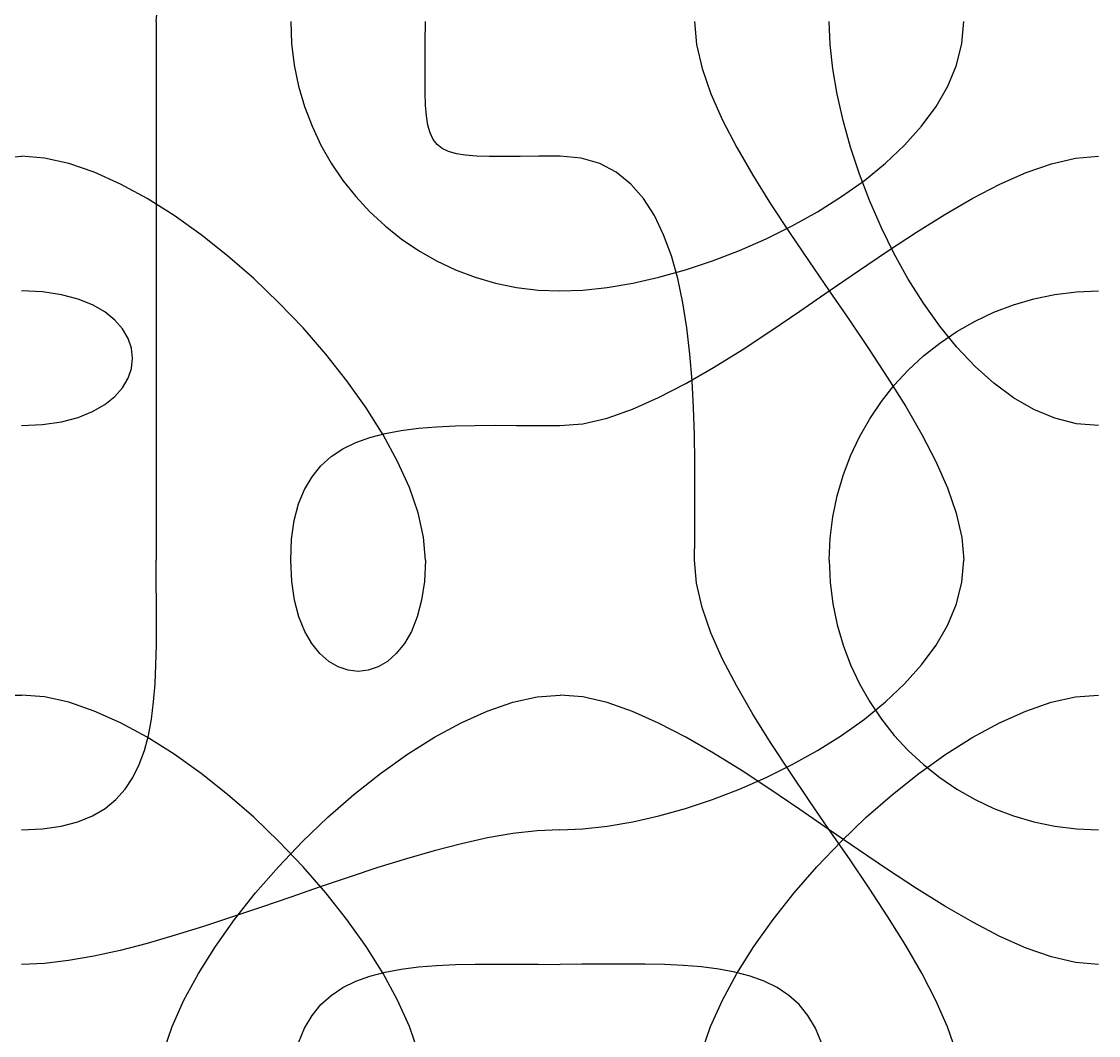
# Model space of a CAD drawing. Header units: metres. Extents: x -250 to 250, y -250 to 250.
# Drawn here: x 150 to 250, y -44.1 to 50 of the extents above; entities that cross this region are included whole.
import ezdxf

# ---------------------------------------------------------------- set-up
doc = ezdxf.new("R2010")
doc.units = ezdxf.units.M

msp = doc.modelspace()

# ---------------------------------------------------------------- linework, layer by layer
for p, q in [((162.5, 50, -519.61523), (162.67392, 51.952026, -519.61523)), ((225.08356, 47.866913, -519.61523), (225.0003, 50.000214, -519.61523)), ((237.32642, 47.957367, -519.61523), (237.50037, 50.00003, -519.61523)), ((162.5, 50, -519.61523), (162.5, 47.874054, -519.61523)), ((175, 50, -519.61523), (175.08328, 47.957336, -519.61523)), ((187.4928, 48.047943, -519.61523), (187.50015, 49.99997, -519.61523)), ((212.5, 50, -519.61523), (212.68127, 47.874054, -519.61523)), ((187.47888, 46.308716, -519.61523), (187.4928, 48.047943, -519.61523)), ((162.5, 47.874054, -519.61523), (162.5, 45.630005, -519.61523)), ((175.08328, 47.957336, -519.61523), (175.32877, 45.95874, -519.61523)), ((212.68127, 47.874054, -519.61523), (213.20001, 45.630005, -519.61523)), ((225.32904, 45.608948, -519.61523), (225.08356, 47.866913, -519.61523)), ((236.82153, 45.95877, -519.61523), (237.32642, 47.957367, -519.61523)), ((187.47058, 44.77011, -519.61523), (187.47888, 46.308716, -519.61523)), ((162.5, 45.630005, -519.61523), (162.5, 43.280945, -519.61523)), ((175.32877, 45.95874, -519.61523), (175.72986, 44.010773, -519.61523)), ((213.20001, 45.630005, -519.61523), (214.01874, 43.280945, -519.61523)), ((225.7301, 43.251587, -519.61523), (225.32904, 45.608948, -519.61523)), ((236.01105, 44.010803, -519.61523), (236.82153, 45.95877, -519.61523)), ((175.72986, 44.010773, -519.61523), (176.28003, 42.119995, -519.61523)), ((187.4801, 43.419952, -519.61523), (187.47058, 44.77011, -519.61523)), ((234.92023, 42.120026, -519.61523), (236.01105, 44.010803, -519.61523)), ((162.5, 43.280945, -519.61523), (162.5, 40.840027, -519.61523)), ((187.51962, 42.246063, -519.61523), (187.4801, 43.419952, -519.61523)), ((214.01874, 43.280945, -519.61523), (215.09998, 40.840027, -519.61523)), ((226.28027, 40.82016, -519.61523), (225.7301, 43.251587, -519.61523)), ((176.28003, 42.119995, -519.61523), (176.97269, 40.29297, -519.61523)), ((187.60132, 41.236237, -519.61523), (187.51962, 42.246063, -519.61523)), ((233.5744, 40.293, -519.61523), (234.92023, 42.120026, -519.61523)), ((187.7374, 40.378265, -519.61523), (187.60132, 41.236237, -519.61523)), ((162.5, 40.840027, -519.61523), (162.5, 38.320343, -519.61523)), ((176.97269, 40.29297, -519.61523), (177.80127, 38.536255, -519.61523)), ((187.94003, 39.659973, -519.61523), (187.7374, 40.378265, -519.61523)), ((215.09998, 40.840027, -519.61523), (216.40625, 38.320343, -519.61523)), ((226.9729, 38.339996, -519.61523), (226.28027, 40.82016, -519.61523)), ((231.9989, 38.536285, -519.61523), (233.5744, 40.293, -519.61523)), ((188.22144, 39.069183, -519.61523), (187.94003, 39.659973, -519.61523)), ((188.59378, 38.59372, -519.61523), (188.22144, 39.069183, -519.61523)), ((162.5, 38.320343, -519.61523), (162.5, 35.735046, -519.61523)), ((177.80127, 38.536255, -519.61523), (178.75925, 36.856415, -519.61523)), ((189.06924, 38.221375, -519.61523), (188.59378, 38.59372, -519.61523)), ((189.66003, 37.939972, -519.61523), (189.06924, 38.221375, -519.61523)), ((216.40625, 38.320343, -519.61523), (217.90002, 35.735046, -519.61523)), ((227.80145, 35.836395, -519.61523), (226.9729, 38.339996, -519.61523)), ((230.21906, 36.856445, -519.61523), (231.9989, 38.536285, -519.61523)), ((147.95758, 37.32596, -519.61523), (150.00024, 37.499847, -519.61523)), ((152.13348, 37.32596, -519.61523), (150.00021, 37.499847, -519.61523)), ((154.39145, 36.821136, -519.61523), (152.13348, 37.32596, -519.61523)), ((190.3783, 37.737305, -519.61523), (189.66003, 37.939972, -519.61523)), ((191.23627, 37.601227, -519.61523), (190.3783, 37.737305, -519.61523)), ((192.2461, 37.5195, -519.61523), (191.23627, 37.601227, -519.61523)), ((193.41998, 37.47998, -519.61523), (192.2461, 37.5195, -519.61523)), ((194.77014, 37.47046, -519.61523), (193.41998, 37.47998, -519.61523)), ((196.30875, 37.47873, -519.61523), (194.77014, 37.47046, -519.61523)), ((198.04797, 37.492645, -519.61523), (196.30875, 37.47873, -519.61523)), ((200, 37.5, -519.61523), (198.04797, 37.492645, -519.61523)), ((201.95221, 37.32596, -519.61523), (200.00018, 37.499847, -519.61523)), ((203.6914, 36.821136, -519.61523), (201.95221, 37.32596, -519.61523)), ((245.63007, 36.800232, -519.61523), (247.87415, 37.319, -519.61523)), ((247.87415, 37.319, -519.61523), (250.00012, 37.500275, -519.61523)), ((156.74878, 36.01068, -519.61523), (154.39145, 36.821136, -519.61523)), ((159.18018, 34.91989, -519.61523), (156.74878, 36.01068, -519.61523)), ((178.75925, 36.856415, -519.61523), (179.84003, 35.26001, -519.61523)), ((205.22998, 36.01068, -519.61523), (203.6914, 36.821136, -519.61523)), ((206.58011, 34.91989, -519.61523), (205.22998, 36.01068, -519.61523)), ((228.26013, 35.26004, -519.61523), (230.21906, 36.856445, -519.61523)), ((243.281, 35.981476, -519.61523), (245.63007, 36.800232, -519.61523)), ((162.5, 35.735046, -519.61523), (162.5, 33.09723, -519.61523)), ((179.84003, 35.26001, -519.61523), (181.03705, 33.7536, -519.61523)), ((217.90002, 35.735046, -519.61523), (219.54376, 33.09723, -519.61523)), ((226.14746, 33.75363, -519.61523), (228.26013, 35.26004, -519.61523)), ((228.7594, 33.334656, -519.61523), (227.80145, 35.836395, -519.61523)), ((240.84003, 34.900208, -519.61523), (243.281, 35.981476, -519.61523)), ((161.66031, 33.574127, -519.61523), (159.18018, 34.91989, -519.61523)), ((207.754, 33.574127, -519.61523), (206.58011, 34.91989, -519.61523)), ((238.32031, 33.593933, -519.61523), (240.84003, 34.900208, -519.61523)), ((164.16388, 31.998657, -519.61523), (161.66031, 33.574127, -519.61523)), ((162.5, 33.09723, -519.61523), (162.5, 30.420044, -519.61523)), ((181.03705, 33.7536, -519.61523), (182.34378, 32.34378, -519.61523)), ((208.76382, 31.998657, -519.61523), (207.754, 33.574127, -519.61523)), ((219.54376, 33.09723, -519.61523), (221.30005, 30.420044, -519.61523)), ((223.90637, 32.34378, -519.61523), (226.14746, 33.75363, -519.61523)), ((229.84015, 30.860107, -519.61523), (228.7594, 33.334656, -519.61523)), ((235.73499, 32.10016, -519.61523), (238.32031, 33.593933, -519.61523)), ((182.34378, 32.34378, -519.61523), (183.75363, 31.037079, -519.61523)), ((221.56213, 31.037048, -519.61523), (223.90637, 32.34378, -519.61523)), ((233.09717, 30.45639, -519.61523), (235.73499, 32.10016, -519.61523)), ((166.66559, 30.218811, -519.61523), (164.16388, 31.998657, -519.61523)), ((183.75363, 31.037079, -519.61523), (185.26004, 29.840057, -519.61523)), ((209.62177, 30.218811, -519.61523), (208.76382, 31.998657, -519.61523)), ((219.14008, 29.840027, -519.61523), (221.56213, 31.037048, -519.61523)), ((162.5, 30.420044, -519.61523), (162.5, 27.716614, -519.61523)), ((169.1401, 28.259918, -519.61523), (166.66559, 30.218811, -519.61523)), ((210.34003, 28.259918, -519.61523), (209.62177, 30.218811, -519.61523)), ((221.30005, 30.420044, -519.61523), (223.13129, 27.716614, -519.61523)), ((231.03717, 28.43808, -519.61523), (229.84015, 30.860107, -519.61523)), ((230.41998, 28.700134, -519.61523), (233.09717, 30.45639, -519.61523)), ((185.26004, 29.840057, -519.61523), (186.85645, 28.759277, -519.61523)), ((216.66553, 28.759247, -519.61523), (219.14008, 29.840027, -519.61523)), ((171.56213, 26.147278, -519.61523), (169.1401, 28.259918, -519.61523)), ((186.85645, 28.759277, -519.61523), (188.53629, 27.80133, -519.61523)), ((210.93079, 26.147278, -519.61523), (210.34003, 28.259918, -519.61523)), ((214.16382, 27.80127, -519.61523), (216.66553, 28.759247, -519.61523)), ((227.71655, 26.868866, -519.61523), (230.41998, 28.700134, -519.61523)), ((232.34387, 26.093842, -519.61523), (231.03717, 28.43808, -519.61523)), ((162.5, 27.716614, -519.61523), (162.5, 25.000061, -519.61523)), ((188.53629, 27.80133, -519.61523), (190.293, 26.972748, -519.61523)), ((211.66022, 26.972687, -519.61523), (214.16382, 27.80127, -519.61523)), ((223.13129, 27.716614, -519.61523), (225.00006, 25.000061, -519.61523)), ((173.90634, 23.906189, -519.61523), (171.56213, 26.147278, -519.61523)), ((190.293, 26.972748, -519.61523), (192.12003, 26.28009, -519.61523)), ((192.12003, 26.28009, -519.61523), (194.0108, 25.72995, -519.61523)), ((206.74863, 25.729858, -519.61523), (209.18005, 26.28003, -519.61523)), ((209.18005, 26.28003, -519.61523), (211.66022, 26.972687, -519.61523)), ((211.40625, 23.906189, -519.61523), (210.93079, 26.147278, -519.61523)), ((225, 25.000092, -519.61523), (227.71655, 26.868866, -519.61523)), ((233.75372, 23.852753, -519.61523), (232.34387, 26.093842, -519.61523)), ((151.95953, 24.909576, -519.61523), (150.00018, 25.000214, -519.61523)), ((162.5, 25.000061, -519.61523), (162.5, 22.283508, -519.61523)), ((194.0108, 25.72995, -519.61523), (195.95877, 25.328857, -519.61523)), ((195.95877, 25.328857, -519.61523), (197.95737, 25.083405, -519.61523)), ((197.95737, 25.083405, -519.61523), (200.00003, 25.000122, -519.61523)), ((200, 25, -519.61523), (202.1333, 25.083282, -519.61523)), ((202.1333, 25.083282, -519.61523), (204.39127, 25.328766, -519.61523)), ((204.39127, 25.328766, -519.61523), (206.74863, 25.729858, -519.61523)), ((222.28345, 23.131317, -519.61523), (225, 25.000092, -519.61523)), ((225.00006, 25.000061, -519.61523), (226.86884, 22.283508, -519.61523)), ((153.71265, 24.650177, -519.61523), (151.95953, 24.909576, -519.61523)), ((155.25949, 24.240784, -519.61523), (153.71265, 24.650177, -519.61523)), ((156.6001, 23.700134, -519.61523), (155.25949, 24.240784, -519.61523)), ((242.12006, 23.71994, -519.61523), (244.01086, 24.27008, -519.61523)), ((244.01086, 24.27008, -519.61523), (245.95886, 24.671173, -519.61523)), ((245.95886, 24.671173, -519.61523), (247.95746, 24.916626, -519.61523)), ((247.95746, 24.916626, -519.61523), (250.00012, 24.999878, -519.61523)), ((157.73447, 23.046997, -519.61523), (156.6001, 23.700134, -519.61523)), ((158.66257, 22.30011, -519.61523), (157.73447, 23.046997, -519.61523)), ((176.14743, 21.561981, -519.61523), (173.90634, 23.906189, -519.61523)), ((211.7786, 21.561981, -519.61523), (211.40625, 23.906189, -519.61523)), ((219.58002, 21.300049, -519.61523), (222.28345, 23.131317, -519.61523)), ((235.26013, 21.740082, -519.61523), (233.75372, 23.852753, -519.61523)), ((238.53632, 22.1987, -519.61523), (240.29303, 23.027283, -519.61523)), ((240.29303, 23.027283, -519.61523), (242.12006, 23.71994, -519.61523)), ((159.38443, 21.47821, -519.61523), (158.66257, 22.30011, -519.61523)), ((162.5, 22.283508, -519.61523), (162.5, 19.580078, -519.61523)), ((226.86884, 22.283508, -519.61523), (228.70007, 19.580078, -519.61523)), ((236.85645, 21.240753, -519.61523), (238.53632, 22.1987, -519.61523)), ((159.90005, 20.600067, -519.61523), (159.38443, 21.47821, -519.61523)), ((178.26007, 19.139954, -519.61523), (176.14743, 21.561981, -519.61523)), ((212.06, 19.139954, -519.61523), (211.7786, 21.561981, -519.61523)), ((216.90283, 19.543793, -519.61523), (219.58002, 21.300049, -519.61523)), ((235.26001, 20.159973, -519.61523), (236.85645, 21.240753, -519.61523)), ((236.8565, 19.781158, -519.61523), (235.26013, 21.740082, -519.61523)), ((160.20941, 19.684448, -519.61523), (159.90005, 20.600067, -519.61523)), ((233.7536, 18.962952, -519.61523), (235.26001, 20.159973, -519.61523)), ((160.31253, 18.750061, -519.61523), (160.20941, 19.684448, -519.61523)), ((162.5, 19.580078, -519.61523), (162.5, 16.902893, -519.61523)), ((180.21896, 16.665436, -519.61523), (178.26007, 19.139954, -519.61523)), ((212.26263, 16.665436, -519.61523), (212.06, 19.139954, -519.61523)), ((214.26501, 17.900024, -519.61523), (216.90283, 19.543793, -519.61523)), ((228.70007, 19.580078, -519.61523), (230.45636, 16.902893, -519.61523)), ((238.53632, 18.001312, -519.61523), (236.8565, 19.781158, -519.61523)), ((160.20941, 17.815674, -519.61523), (160.31253, 18.750061, -519.61523)), ((232.34375, 17.65625, -519.61523), (233.7536, 18.962952, -519.61523)), ((240.29303, 16.425842, -519.61523), (238.53632, 18.001312, -519.61523)), ((159.90002, 16.900055, -519.61523), (160.20941, 17.815674, -519.61523)), ((211.67972, 16.40628, -519.61523), (214.26501, 17.900024, -519.61523)), ((231.03705, 16.246399, -519.61523), (232.34375, 17.65625, -519.61523)), ((158.6625, 15.200043, -519.61523), (159.3844, 16.021912, -519.61523)), ((159.3844, 16.021912, -519.61523), (159.90002, 16.900055, -519.61523)), ((162.5, 16.902893, -519.61523), (162.5, 14.265106, -519.61523)), ((181.99881, 14.163727, -519.61523), (180.21896, 16.665436, -519.61523)), ((209.16003, 15.100037, -519.61523), (211.67972, 16.40628, -519.61523)), ((212.39874, 14.163727, -519.61523), (212.26263, 16.665436, -519.61523)), ((229.84003, 14.73999, -519.61523), (231.03705, 16.246399, -519.61523)), ((230.45636, 16.902893, -519.61523), (232.10016, 14.265106, -519.61523)), ((242.12006, 15.080048, -519.61523), (240.29303, 16.425842, -519.61523)), ((157.73438, 14.453155, -519.61523), (158.6625, 15.200043, -519.61523)), ((206.71909, 14.018768, -519.61523), (209.16003, 15.100037, -519.61523)), ((244.0108, 13.989258, -519.61523), (242.12006, 15.080048, -519.61523)), ((156.6, 13.800018, -519.61523), (157.73438, 14.453155, -519.61523)), ((162.5, 14.265106, -519.61523), (162.5, 11.67981, -519.61523)), ((183.57428, 11.660126, -519.61523), (181.99881, 14.163727, -519.61523)), ((204.37003, 13.200012, -519.61523), (206.71909, 14.018768, -519.61523)), ((212.48047, 11.660126, -519.61523), (212.39874, 14.163727, -519.61523)), ((228.75922, 13.143585, -519.61523), (229.84003, 14.73999, -519.61523)), ((232.10016, 14.265106, -519.61523), (233.59393, 11.67981, -519.61523)), ((153.7125, 12.850006, -519.61523), (155.25937, 13.259399, -519.61523)), ((155.25937, 13.259399, -519.61523), (156.6, 13.800018, -519.61523)), ((202.12595, 12.681244, -519.61523), (204.37003, 13.200012, -519.61523)), ((227.80127, 11.463745, -519.61523), (228.75922, 13.143585, -519.61523)), ((245.95874, 13.178772, -519.61523), (244.0108, 13.989258, -519.61523)), ((247.95734, 12.67392, -519.61523), (245.95874, 13.178772, -519.61523)), ((150, 12.5, -519.61523), (151.95938, 12.590637, -519.61523)), ((151.95938, 12.590637, -519.61523), (153.7125, 12.850006, -519.61523)), ((183.75363, 11.778656, -519.61523), (185.26004, 12.060059, -519.61523)), ((185.26004, 12.060059, -519.61523), (186.85645, 12.262726, -519.61523)), ((186.85645, 12.262726, -519.61523), (188.53629, 12.398804, -519.61523)), ((188.53629, 12.398804, -519.61523), (190.293, 12.48053, -519.61523)), ((190.293, 12.48053, -519.61523), (192.12003, 12.52005, -519.61523)), ((192.12003, 12.52005, -519.61523), (194.0108, 12.529572, -519.61523)), ((194.0108, 12.529572, -519.61523), (195.95877, 12.521271, -519.61523)), ((195.95877, 12.521271, -519.61523), (197.95737, 12.507355, -519.61523)), ((197.95737, 12.507355, -519.61523), (200.00003, 12.5, -519.61523)), ((200, 12.5, -519.61523), (202.12595, 12.681244, -519.61523)), ((250, 12.5, -519.61523), (247.95734, 12.67392, -519.61523)), ((162.5, 11.67981, -519.61523), (162.5, 9.160126, -519.61523)), ((181.03705, 10.930847, -519.61523), (182.34378, 11.406311, -519.61523)), ((182.34378, 11.406311, -519.61523), (183.75363, 11.778656, -519.61523)), ((184.92004, 9.179962, -519.61523), (183.57428, 11.660126, -519.61523)), ((212.52002, 9.179962, -519.61523), (212.48047, 11.660126, -519.61523)), ((226.97266, 9.707031, -519.61523), (227.80127, 11.463745, -519.61523)), ((233.59393, 11.67981, -519.61523), (234.9002, 9.160126, -519.61523)), ((178.75925, 9.621765, -519.61523), (179.84003, 10.340057, -519.61523)), ((179.84003, 10.340057, -519.61523), (181.03705, 10.930847, -519.61523)), ((162.5, 9.160126, -519.61523), (162.5, 6.719208, -519.61523)), ((177.80127, 8.763794, -519.61523), (178.75925, 9.621765, -519.61523)), ((186.0108, 6.748566, -519.61523), (184.92004, 9.179962, -519.61523)), ((212.52954, 6.748566, -519.61523), (212.52002, 9.179962, -519.61523)), ((226.28003, 7.880005, -519.61523), (226.97266, 9.707031, -519.61523)), ((234.9002, 9.160126, -519.61523), (235.9815, 6.719208, -519.61523)), ((176.97269, 7.753937, -519.61523), (177.80127, 8.763794, -519.61523)), ((176.28003, 6.580017, -519.61523), (176.97269, 7.753937, -519.61523)), ((225.72986, 5.989227, -519.61523), (226.28003, 7.880005, -519.61523)), ((162.5, 6.719208, -519.61523), (162.5, 4.370178, -519.61523)), ((175.72986, 5.229858, -519.61523), (176.28003, 6.580017, -519.61523)), ((186.82126, 4.391235, -519.61523), (186.0108, 6.748566, -519.61523)), ((212.52124, 4.391235, -519.61523), (212.52954, 6.748566, -519.61523)), ((235.9815, 6.719208, -519.61523), (236.8003, 4.370178, -519.61523)), ((175.32877, 3.691254, -519.61523), (175.72986, 5.229858, -519.61523)), ((225.32874, 4.04126, -519.61523), (225.72986, 5.989227, -519.61523)), ((162.5, 4.370178, -519.61523), (162.5, 2.126129, -519.61523)), ((187.32611, 2.13327, -519.61523), (186.82126, 4.391235, -519.61523)), ((212.50732, 2.13327, -519.61523), (212.52124, 4.391235, -519.61523)), ((225.08325, 2.042664, -519.61523), (225.32874, 4.04126, -519.61523)), ((236.8003, 4.370178, -519.61523), (237.31909, 2.126129, -519.61523)), ((175.08328, 1.952026, -519.61523), (175.32877, 3.691254, -519.61523)), ((162.5, 2.126129, -519.61523), (162.5, 0.000214, -519.61523)), ((187.5, 0, -519.61523), (187.32611, 2.13327, -519.61523)), ((212.5, 0, -519.61523), (212.50732, 2.13327, -519.61523)), ((225, 0, -519.61523), (225.08325, 2.042664, -519.61523)), ((237.31909, 2.126129, -519.61523), (237.50037, 0.000214, -519.61523)), ((175, 0, -519.61523), (175.08328, 1.952026, -519.61523)), ((162.50754, -2.042419, -519.61523), (162.50021, 0.000244, -519.61523)), ((175.09091, -1.959381, -519.61523), (175.0003, 0, -519.61523)), ((187.5, 0, -519.61523), (187.4094, -1.959381, -519.61523)), ((212.68127, -2.125793, -519.61523), (212.5, 0.000153, -519.61523)), ((225, 0, -519.61523), (225.08325, -2.042664, -519.61523)), ((237.32642, -2.042419, -519.61523), (237.50037, 0.000244, -519.61523)), ((175.35025, -3.712494, -519.61523), (175.09091, -1.959381, -519.61523)), ((187.4094, -1.959381, -519.61523), (187.15002, -3.712494, -519.61523)), ((162.52142, -4.041016, -519.61523), (162.50754, -2.042419, -519.61523)), ((213.20001, -4.369873, -519.61523), (212.68127, -2.125793, -519.61523)), ((225.08325, -2.042664, -519.61523), (225.32874, -4.04126, -519.61523)), ((236.82153, -4.041016, -519.61523), (237.32642, -2.042419, -519.61523)), ((175.75961, -5.259369, -519.61523), (175.35025, -3.712494, -519.61523)), ((187.15002, -3.712494, -519.61523), (186.74066, -5.259369, -519.61523)), ((162.5297, -5.989014, -519.61523), (162.52142, -4.041016, -519.61523)), ((214.01874, -6.718964, -519.61523), (213.20001, -4.369873, -519.61523)), ((225.32874, -4.04126, -519.61523), (225.72986, -5.989227, -519.61523)), ((236.01105, -5.989014, -519.61523), (236.82153, -4.041016, -519.61523)), ((162.52014, -7.879822, -519.61523), (162.5297, -5.989014, -519.61523)), ((176.3002, -6.600006, -519.61523), (175.75961, -5.259369, -519.61523)), ((186.74066, -5.259369, -519.61523), (186.20004, -6.600006, -519.61523)), ((225.72986, -5.989227, -519.61523), (226.28003, -7.880005, -519.61523)), ((234.92023, -7.879822, -519.61523), (236.01105, -5.989014, -519.61523)), ((176.95331, -7.734375, -519.61523), (176.3002, -6.600006, -519.61523)), ((186.20004, -6.600006, -519.61523), (185.54694, -7.734375, -519.61523)), ((215.09998, -9.159912, -519.61523), (214.01874, -6.718964, -519.61523)), ((162.48059, -9.706879, -519.61523), (162.52014, -7.879822, -519.61523)), ((177.70016, -8.662506, -519.61523), (176.95331, -7.734375, -519.61523)), ((185.54694, -7.734375, -519.61523), (184.80008, -8.662506, -519.61523)), ((226.28003, -7.880005, -519.61523), (226.97266, -9.707031, -519.61523)), ((233.5744, -9.706879, -519.61523), (234.92023, -7.879822, -519.61523)), ((178.52203, -9.384369, -519.61523), (177.70016, -8.662506, -519.61523)), ((184.80008, -8.662506, -519.61523), (183.97821, -9.384369, -519.61523)), ((162.39886, -11.463623, -519.61523), (162.48059, -9.706879, -519.61523)), ((179.40015, -9.899994, -519.61523), (178.52203, -9.384369, -519.61523)), ((180.31577, -10.209381, -519.61523), (179.40015, -9.899994, -519.61523)), ((183.1001, -9.899994, -519.61523), (182.18448, -10.209381, -519.61523)), ((183.97821, -9.384369, -519.61523), (183.1001, -9.899994, -519.61523)), ((216.40625, -11.679596, -519.61523), (215.09998, -9.159912, -519.61523)), ((226.97266, -9.707031, -519.61523), (227.80127, -11.463745, -519.61523)), ((231.9989, -11.463623, -519.61523), (233.5744, -9.706879, -519.61523)), ((181.25012, -10.3125, -519.61523), (180.31577, -10.209381, -519.61523)), ((182.18448, -10.209381, -519.61523), (181.25012, -10.3125, -519.61523)), ((162.26276, -13.143494, -519.61523), (162.39886, -11.463623, -519.61523)), ((217.90002, -14.264923, -519.61523), (216.40625, -11.679596, -519.61523)), ((227.80127, -11.463745, -519.61523), (228.75922, -13.143585, -519.61523)), ((230.21906, -13.143494, -519.61523), (231.9989, -11.463623, -519.61523)), ((148.04813, -12.507416, -519.61523), (150.00018, -12.500061, -519.61523)), ((152.13348, -12.673828, -519.61523), (150.00021, -12.499908, -519.61523)), ((154.39145, -13.17868, -519.61523), (152.13348, -12.673828, -519.61523)), ((195.60895, -13.17868, -519.61523), (197.86694, -12.673828, -519.61523)), ((197.86694, -12.673828, -519.61523), (200.00024, -12.499908, -519.61523)), ((202.12607, -12.681335, -519.61523), (200.00015, -12.500092, -519.61523)), ((204.37012, -13.200104, -519.61523), (202.12607, -12.681335, -519.61523)), ((245.60883, -13.17868, -519.61523), (247.86682, -12.673828, -519.61523)), ((247.86682, -12.673828, -519.61523), (250.00012, -12.499908, -519.61523)), ((156.74878, -13.989166, -519.61523), (154.39145, -13.17868, -519.61523)), ((159.18018, -15.079956, -519.61523), (156.74878, -13.989166, -519.61523)), ((162.06009, -14.739899, -519.61523), (162.26276, -13.143494, -519.61523)), ((190.82016, -15.079956, -519.61523), (193.25159, -13.989166, -519.61523)), ((193.25159, -13.989166, -519.61523), (195.60895, -13.17868, -519.61523)), ((206.71918, -14.01886, -519.61523), (204.37012, -13.200104, -519.61523)), ((228.26013, -14.739899, -519.61523), (230.21906, -13.143494, -519.61523)), ((228.75922, -13.143585, -519.61523), (229.84003, -14.73999, -519.61523)), ((240.82007, -15.079956, -519.61523), (243.25146, -13.989166, -519.61523)), ((243.25146, -13.989166, -519.61523), (245.60883, -13.17868, -519.61523)), ((161.77866, -16.246307, -519.61523), (162.06009, -14.739899, -519.61523)), ((209.1601, -15.100098, -519.61523), (206.71918, -14.01886, -519.61523)), ((219.54376, -16.90274, -519.61523), (217.90002, -14.264923, -519.61523)), ((226.14746, -16.246307, -519.61523), (228.26013, -14.739899, -519.61523)), ((229.84003, -14.73999, -519.61523), (231.03705, -16.246399, -519.61523)), ((161.66031, -16.42575, -519.61523), (159.18018, -15.079956, -519.61523)), ((188.34, -16.42575, -519.61523), (190.82016, -15.079956, -519.61523)), ((211.67978, -16.406342, -519.61523), (209.1601, -15.100098, -519.61523)), ((238.3399, -16.42575, -519.61523), (240.82007, -15.079956, -519.61523)), ((161.40631, -17.656158, -519.61523), (161.77866, -16.246307, -519.61523)), ((164.16388, -18.00122, -519.61523), (161.66031, -16.42575, -519.61523)), ((185.8364, -18.00122, -519.61523), (188.34, -16.42575, -519.61523)), ((214.26508, -17.900085, -519.61523), (211.67978, -16.406342, -519.61523)), ((221.29999, -19.579926, -519.61523), (219.54376, -16.90274, -519.61523)), ((223.90637, -17.656158, -519.61523), (226.14746, -16.246307, -519.61523)), ((231.03705, -16.246399, -519.61523), (232.34375, -17.65625, -519.61523)), ((235.8363, -18.00122, -519.61523), (238.3399, -16.42575, -519.61523)), ((160.93085, -18.96289, -519.61523), (161.40631, -17.656158, -519.61523)), ((216.9029, -19.543823, -519.61523), (214.26508, -17.900085, -519.61523)), ((221.56213, -18.96289, -519.61523), (223.90637, -17.656158, -519.61523)), ((232.34375, -17.65625, -519.61523), (233.7536, -18.962982, -519.61523)), ((160.34006, -20.159943, -519.61523), (160.93085, -18.96289, -519.61523)), ((166.66559, -19.781067, -519.61523), (164.16388, -18.00122, -519.61523)), ((183.33466, -19.781067, -519.61523), (185.8364, -18.00122, -519.61523)), ((219.14008, -20.159943, -519.61523), (221.56213, -18.96289, -519.61523)), ((233.3346, -19.781067, -519.61523), (235.8363, -18.00122, -519.61523)), ((233.7536, -18.962982, -519.61523), (235.26001, -20.160004, -519.61523)), ((169.1401, -21.73999, -519.61523), (166.66559, -19.781067, -519.61523)), ((180.8601, -21.73999, -519.61523), (183.33466, -19.781067, -519.61523)), ((219.58008, -21.30008, -519.61523), (216.9029, -19.543823, -519.61523)), ((223.13123, -22.283356, -519.61523), (221.29999, -19.579926, -519.61523)), ((230.86005, -21.73999, -519.61523), (233.3346, -19.781067, -519.61523)), ((159.62177, -21.240723, -519.61523), (160.34006, -20.159943, -519.61523)), ((216.66553, -21.240723, -519.61523), (219.14008, -20.159943, -519.61523)), ((235.26001, -20.160004, -519.61523), (236.85645, -21.240784, -519.61523)), ((158.7638, -22.1987, -519.61523), (159.62177, -21.240723, -519.61523)), ((171.56213, -23.852661, -519.61523), (169.1401, -21.73999, -519.61523)), ((178.43808, -23.852661, -519.61523), (180.8601, -21.73999, -519.61523)), ((214.16382, -22.1987, -519.61523), (216.66553, -21.240723, -519.61523)), ((222.28351, -23.131317, -519.61523), (219.58008, -21.30008, -519.61523)), ((228.43799, -23.852661, -519.61523), (230.86005, -21.73999, -519.61523)), ((236.85645, -21.240784, -519.61523), (238.53632, -22.198761, -519.61523)), ((157.75394, -23.027313, -519.61523), (158.7638, -22.1987, -519.61523)), ((211.66022, -23.027313, -519.61523), (214.16382, -22.1987, -519.61523)), ((225, -24.999939, -519.61523), (223.13123, -22.283356, -519.61523)), ((238.53632, -22.198761, -519.61523), (240.29303, -23.027344, -519.61523)), ((155.22986, -24.270142, -519.61523), (156.58002, -23.71997, -519.61523)), ((156.58002, -23.71997, -519.61523), (157.75394, -23.027313, -519.61523)), ((173.90634, -26.09375, -519.61523), (171.56213, -23.852661, -519.61523)), ((176.09384, -26.09375, -519.61523), (178.43808, -23.852661, -519.61523)), ((206.74863, -24.270142, -519.61523), (209.18005, -23.71997, -519.61523)), ((209.18005, -23.71997, -519.61523), (211.66022, -23.027313, -519.61523)), ((225.00006, -25.000061, -519.61523), (222.28351, -23.131317, -519.61523)), ((226.09375, -26.09375, -519.61523), (228.43799, -23.852661, -519.61523)), ((240.29303, -23.027344, -519.61523), (242.12006, -23.720001, -519.61523)), ((242.12006, -23.720001, -519.61523), (244.01086, -24.270172, -519.61523)), ((150, -25, -519.61523), (151.95203, -24.916718, -519.61523)), ((151.95203, -24.916718, -519.61523), (153.69125, -24.671234, -519.61523)), ((153.69125, -24.671234, -519.61523), (155.22986, -24.270142, -519.61523)), ((200, -25, -519.61523), (197.87405, -25.090637, -519.61523)), ((200, -25, -519.61523), (202.1333, -24.916718, -519.61523)), ((202.1333, -24.916718, -519.61523), (204.39127, -24.671234, -519.61523)), ((204.39127, -24.671234, -519.61523), (206.74863, -24.270142, -519.61523)), ((226.86877, -27.716522, -519.61523), (225, -24.999939, -519.61523)), ((244.01086, -24.270172, -519.61523), (245.95886, -24.671265, -519.61523)), ((245.95886, -24.671265, -519.61523), (247.95746, -24.916748, -519.61523)), ((247.95746, -24.916748, -519.61523), (250.00012, -25.00003, -519.61523)), ((193.28094, -25.759369, -519.61523), (190.84, -26.299988, -519.61523)), ((195.63, -25.350006, -519.61523), (193.28094, -25.759369, -519.61523)), ((197.87405, -25.090637, -519.61523), (195.63, -25.350006, -519.61523)), ((227.71661, -26.868805, -519.61523), (225.00006, -25.000061, -519.61523)), ((173.85275, -28.437958, -519.61523), (176.09384, -26.09375, -519.61523)), ((176.14743, -28.437958, -519.61523), (173.90634, -26.09375, -519.61523)), ((188.32031, -26.953094, -519.61523), (185.73502, -27.699951, -519.61523)), ((190.84, -26.299988, -519.61523), (188.32031, -26.953094, -519.61523)), ((223.85266, -28.437958, -519.61523), (226.09375, -26.09375, -519.61523)), ((230.42004, -28.700043, -519.61523), (227.71661, -26.868805, -519.61523)), ((185.73502, -27.699951, -519.61523), (183.0972, -28.52182, -519.61523)), ((228.70001, -30.419952, -519.61523), (226.86877, -27.716522, -519.61523)), ((171.74008, -30.859985, -519.61523), (173.85275, -28.437958, -519.61523)), ((178.26007, -30.859985, -519.61523), (176.14743, -28.437958, -519.61523)), ((183.0972, -28.52182, -519.61523), (180.42001, -29.399933, -519.61523)), ((221.73999, -30.859985, -519.61523), (223.85266, -28.437958, -519.61523)), ((233.09723, -30.456299, -519.61523), (230.42004, -28.700043, -519.61523)), ((180.42001, -29.399933, -519.61523), (177.71658, -30.315552, -519.61523)), ((169.78116, -33.334534, -519.61523), (171.74008, -30.859985, -519.61523)), ((177.71658, -30.315552, -519.61523), (175.00003, -31.249908, -519.61523)), ((180.21896, -33.334534, -519.61523), (178.26007, -30.859985, -519.61523)), ((219.78107, -33.334534, -519.61523), (221.73999, -30.859985, -519.61523)), ((230.45624, -33.097137, -519.61523), (228.70001, -30.419952, -519.61523)), ((235.73505, -32.100037, -519.61523), (233.09723, -30.456299, -519.61523)), ((175.00003, -31.249908, -519.61523), (172.28348, -32.184265, -519.61523)), ((172.28348, -32.184265, -519.61523), (169.58005, -33.099884, -519.61523)), ((238.32037, -33.59378, -519.61523), (235.73505, -32.100037, -519.61523)), ((166.90286, -33.977997, -519.61523), (164.26505, -34.799866, -519.61523)), ((169.58005, -33.099884, -519.61523), (166.90286, -33.977997, -519.61523)), ((168.00131, -35.836243, -519.61523), (169.78116, -33.334534, -519.61523)), ((181.99881, -35.836243, -519.61523), (180.21896, -33.334534, -519.61523)), ((218.00122, -35.836243, -519.61523), (219.78107, -33.334534, -519.61523)), ((232.09998, -35.734955, -519.61523), (230.45624, -33.097137, -519.61523)), ((240.84003, -34.900024, -519.61523), (238.32037, -33.59378, -519.61523)), ((164.26505, -34.799866, -519.61523), (161.67975, -35.546722, -519.61523)), ((243.28094, -35.981262, -519.61523), (240.84003, -34.900024, -519.61523)), ((161.67975, -35.546722, -519.61523), (159.16006, -36.19983, -519.61523)), ((166.42584, -38.339844, -519.61523), (168.00131, -35.836243, -519.61523)), ((183.57428, -38.339844, -519.61523), (181.99881, -35.836243, -519.61523)), ((216.42572, -38.339844, -519.61523), (218.00122, -35.836243, -519.61523)), ((233.59375, -38.320282, -519.61523), (232.09998, -35.734955, -519.61523)), ((245.63, -36.80002, -519.61523), (243.28094, -35.981262, -519.61523)), ((156.71915, -36.740448, -519.61523), (154.37009, -37.14981, -519.61523)), ((159.16006, -36.19983, -519.61523), (156.71915, -36.740448, -519.61523)), ((247.87408, -37.318756, -519.61523), (245.63, -36.80002, -519.61523)), ((152.12604, -37.40918, -519.61523), (150.00009, -37.499786, -519.61523)), ((154.37009, -37.14981, -519.61523), (152.12604, -37.40918, -519.61523)), ((183.75363, -38.221344, -519.61523), (185.26004, -37.93994, -519.61523)), ((185.26004, -37.93994, -519.61523), (186.85645, -37.737274, -519.61523)), ((186.85645, -37.737274, -519.61523), (188.53629, -37.601166, -519.61523)), ((188.53629, -37.601166, -519.61523), (190.293, -37.51944, -519.61523)), ((190.293, -37.51944, -519.61523), (192.12003, -37.47989, -519.61523)), ((192.12003, -37.47989, -519.61523), (194.0108, -37.470337, -519.61523)), ((194.0108, -37.470337, -519.61523), (195.95877, -37.478607, -519.61523)), ((195.95877, -37.478607, -519.61523), (197.95737, -37.492493, -519.61523)), ((197.95737, -37.492493, -519.61523), (200.00003, -37.499817, -519.61523)), ((202.04276, -37.492493, -519.61523), (200.00012, -37.499817, -519.61523)), ((204.04135, -37.478607, -519.61523), (202.04276, -37.492493, -519.61523)), ((205.98932, -37.470337, -519.61523), (204.04135, -37.478607, -519.61523)), ((207.8801, -37.47989, -519.61523), (205.98932, -37.470337, -519.61523)), ((209.70712, -37.51944, -519.61523), (207.8801, -37.47989, -519.61523)), ((211.46384, -37.601166, -519.61523), (209.70712, -37.51944, -519.61523)), ((213.14368, -37.737274, -519.61523), (211.46384, -37.601166, -519.61523)), ((214.74005, -37.93994, -519.61523), (213.14368, -37.737274, -519.61523)), ((216.24646, -38.221344, -519.61523), (214.74005, -37.93994, -519.61523)), ((250, -37.5, -519.61523), (247.87408, -37.318756, -519.61523)), ((165.08005, -40.820007, -519.61523), (166.42584, -38.339844, -519.61523)), ((181.03705, -39.069153, -519.61523), (182.34378, -38.59369, -519.61523)), ((182.34378, -38.59369, -519.61523), (183.75363, -38.221344, -519.61523)), ((184.92004, -40.820007, -519.61523), (183.57428, -38.339844, -519.61523)), ((215.07996, -40.820007, -519.61523), (216.42572, -38.339844, -519.61523)), ((217.65631, -38.59369, -519.61523), (216.24646, -38.221344, -519.61523)), ((218.96301, -39.069153, -519.61523), (217.65631, -38.59369, -519.61523)), ((234.90002, -40.839966, -519.61523), (233.59375, -38.320282, -519.61523)), ((178.75925, -40.378235, -519.61523), (179.84003, -39.659943, -519.61523)), ((179.84003, -39.659943, -519.61523), (181.03705, -39.069153, -519.61523)), ((220.16003, -39.659943, -519.61523), (218.96301, -39.069153, -519.61523)), ((221.24078, -40.378235, -519.61523), (220.16003, -39.659943, -519.61523)), ((163.98926, -43.251404, -519.61523), (165.08005, -40.820007, -519.61523)), ((177.80127, -41.236206, -519.61523), (178.75925, -40.378235, -519.61523)), ((186.0108, -43.251404, -519.61523), (184.92004, -40.820007, -519.61523)), ((213.9892, -43.251404, -519.61523), (215.07996, -40.820007, -519.61523)), ((222.19873, -41.236206, -519.61523), (221.24078, -40.378235, -519.61523)), ((235.98126, -43.280914, -519.61523), (234.90002, -40.839966, -519.61523)), ((176.97269, -42.246063, -519.61523), (177.80127, -41.236206, -519.61523)), ((223.02734, -42.246063, -519.61523), (222.19873, -41.236206, -519.61523)), ((176.28003, -43.419983, -519.61523), (176.97269, -42.246063, -519.61523)), ((223.71997, -43.419983, -519.61523), (223.02734, -42.246063, -519.61523)), ((163.17877, -45.60875, -519.61523), (163.98926, -43.251404, -519.61523)), ((175.72986, -44.770157, -519.61523), (176.28003, -43.419983, -519.61523)), ((186.82126, -45.60875, -519.61523), (186.0108, -43.251404, -519.61523)), ((213.17871, -45.60875, -519.61523), (213.9892, -43.251404, -519.61523)), ((224.27014, -44.770157, -519.61523), (223.71997, -43.419983, -519.61523)), ((236.79999, -45.62999, -519.61523), (235.98126, -43.280914, -519.61523))]:
    msp.add_line(p, q)

doc.saveas('drawing.dxf')
